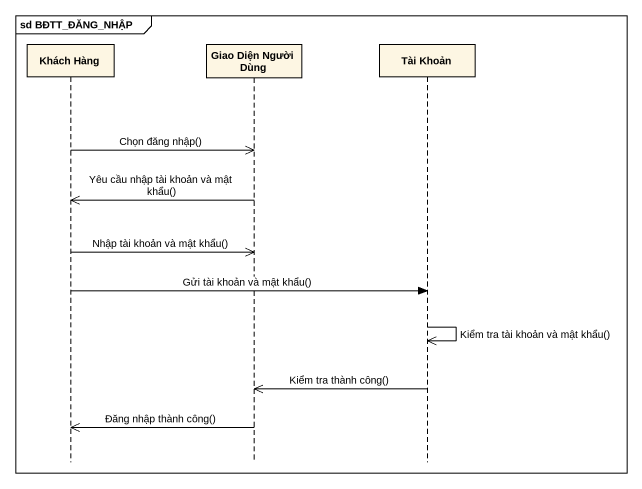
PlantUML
@startuml
mainframe sd BĐTT_ĐĂNG_NHẬP
hide footbox
participant "Khách Hàng" as Khách_Hàng
participant "Giao Diện Người Dùng" as Giao_Diện_Người_Dùng
participant "Tài Khoản" as Tài_Khoản

Khách_Hàng ->> Giao_Diện_Người_Dùng : Chọn đăng nhập()
Giao_Diện_Người_Dùng ->> Khách_Hàng : Yêu cầu nhập tài khoản và mật khẩu()
Khách_Hàng ->> Giao_Diện_Người_Dùng : Nhập tài khoản và mật khẩu()
Khách_Hàng -> Tài_Khoản : Gửi tài khoản và mật khẩu()
Tài_Khoản ->> Tài_Khoản : Kiểm tra tài khoản và mật khẩu()
Tài_Khoản ->> Giao_Diện_Người_Dùng : Kiểm tra thành công()
Giao_Diện_Người_Dùng ->> Khách_Hàng : Đăng nhập thành công()
@enduml
